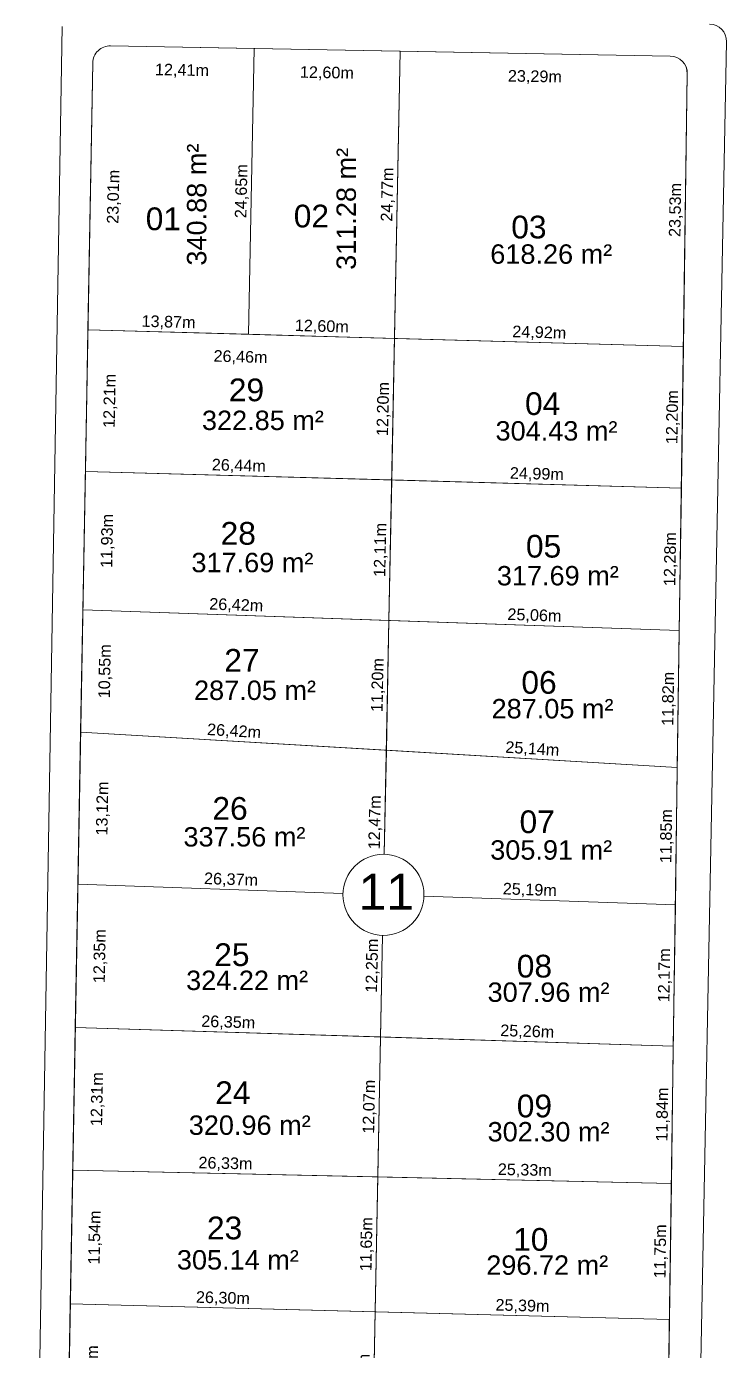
# Model space of a CAD drawing. Header units: metres. Extents: x 3808 to 8215, y 2374 to 6187.
# Drawn here: x 4821.7 to 4882, y 4680.1 to 4794.3 of the extents above; entities that cross this region are included whole.
import ezdxf
from ezdxf.enums import TextEntityAlignment as Align

# ---------------------------------------------------------------- set-up
doc = ezdxf.new("R2010")
doc.units = ezdxf.units.M
for name, color, linetype in [('Areas Lotes', 1, 'Continuous'), ('Calçada', 8, 'Continuous'), ('COTAS', 7, 'Continuous'), ('Lote', 7, 'Continuous'), ('Nº Lote', 7, 'Continuous'), ('Nº. quadra', 7, 'Continuous'), ('quadras', 7, 'Continuous')]:
    doc.layers.add(name, color=color, linetype=linetype)
doc.styles.add('Arial', font='arial.ttf')
doc.dimstyles.new('Copy(2) of ISO-25', dxfattribs={"dimtxt": 1, "dimasz": 2.5, "dimexe": 1.25, "dimexo": 0.625, "dimgap": 0.2, "dimtad": 1, "dimtoh": 1, "dimlfac": 1, "dimzin": 1, "dimtxsty": 'Arial', "dimblk": 'NONE', "dimcen": 0, "dimse1": 1, "dimse2": 1, "dimsd1": 1, "dimsd2": 1, "dimclrt": 256, "dimaunit": 1, "dimadec": 3, "dimazin": 0, "dimtfac": 1, "dimtmove": 0, "dimatfit": 3, "dimldrblk": 'NONE', "dimfxl": 1, "dimtolj": 1, "dimtzin": 0, "dimarcsym": 0})

# ---------------------------------------------------------------- blocks, each defined once
blk = doc.blocks.new('*D7739')
at = {"layer": 'Defpoints', "color": 0, "linetype": 'Continuous', "transparency": 16777216}
for p in [(4878.66, 4790.2), (4878.32, 4766.67), (4878.32, 4766.67)]:
    blk.add_point(p, dxfattribs=at)
at = {"layer": 'COTAS', "linetype": 'Continuous', "lineweight": 5, "transparency": 16777216, "insert": (4877.69, 4778.45), "char_height": 1, "attachment_point": 5, "rotation": 89.1759, "style": 'Arial'}
blk.add_mtext('\\A1;23,53m', dxfattribs=at)
blk = doc.blocks.new('_None')
blk = doc.blocks.new('*D7740')
at = {"layer": 'Defpoints', "color": 0, "linetype": 'Continuous', "transparency": 16777216}
for p in [(4878.32, 4766.67), (4878.14, 4754.48), (4878.14, 4754.48)]:
    blk.add_point(p, dxfattribs=at)
at = {"layer": 'COTAS', "linetype": 'Continuous', "lineweight": 5, "transparency": 16777216, "insert": (4877.43, 4760.59), "char_height": 1, "attachment_point": 5, "rotation": 89.1759, "style": 'Arial'}
blk.add_mtext('\\A1;12,20m', dxfattribs=at)
blk = doc.blocks.new('*D7741')
at = {"layer": 'Defpoints', "color": 0, "linetype": 'Continuous', "transparency": 16777216}
for p in [(4878.14, 4754.48), (4877.97, 4742.2), (4877.97, 4742.2)]:
    blk.add_point(p, dxfattribs=at)
at = {"layer": 'COTAS', "linetype": 'Continuous', "lineweight": 5, "transparency": 16777216, "insert": (4877.25, 4748.35), "char_height": 1, "attachment_point": 5, "rotation": 89.1759, "style": 'Arial'}
blk.add_mtext('\\A1;12,28m', dxfattribs=at)
blk = doc.blocks.new('*D7742')
at = {"layer": 'Defpoints', "color": 0, "linetype": 'Continuous', "transparency": 16777216}
for p in [(4877.97, 4742.2), (4877.8, 4730.39), (4877.8, 4730.39)]:
    blk.add_point(p, dxfattribs=at)
at = {"layer": 'COTAS', "linetype": 'Continuous', "lineweight": 5, "transparency": 16777216, "insert": (4877.08, 4736.31), "char_height": 1, "attachment_point": 5, "rotation": 89.1759, "style": 'Arial'}
blk.add_mtext('\\A1;11,82m', dxfattribs=at)
blk = doc.blocks.new('*D7743')
at = {"layer": 'Defpoints', "color": 0, "linetype": 'Continuous', "transparency": 16777216}
for p in [(4877.8, 4730.39), (4877.63, 4718.54), (4877.63, 4718.54)]:
    blk.add_point(p, dxfattribs=at)
at = {"layer": 'COTAS', "linetype": 'Continuous', "lineweight": 5, "transparency": 16777216, "insert": (4876.91, 4724.47), "char_height": 1, "attachment_point": 5, "rotation": 89.1759, "style": 'Arial'}
blk.add_mtext('\\A1;11,85m', dxfattribs=at)
blk = doc.blocks.new('*D7744')
at = {"layer": 'Defpoints', "color": 0, "linetype": 'Continuous', "transparency": 16777216}
for p in [(4877.63, 4718.54), (4877.45, 4706.37), (4877.45, 4706.37)]:
    blk.add_point(p, dxfattribs=at)
at = {"layer": 'COTAS', "linetype": 'Continuous', "lineweight": 5, "transparency": 16777216, "insert": (4876.74, 4712.47), "char_height": 1, "attachment_point": 5, "rotation": 89.1759, "style": 'Arial'}
blk.add_mtext('\\A1;12,17m', dxfattribs=at)
blk = doc.blocks.new('*D7745')
at = {"layer": 'Defpoints', "color": 0, "linetype": 'Continuous', "transparency": 16777216}
for p in [(4877.45, 4706.37), (4877.28, 4694.54), (4877.28, 4694.54)]:
    blk.add_point(p, dxfattribs=at)
at = {"layer": 'COTAS', "linetype": 'Continuous', "lineweight": 5, "transparency": 16777216, "insert": (4876.57, 4700.47), "char_height": 1, "attachment_point": 5, "rotation": 89.1759, "style": 'Arial'}
blk.add_mtext('\\A1;11,84m', dxfattribs=at)
blk = doc.blocks.new('*D7746')
at = {"layer": 'Defpoints', "color": 0, "linetype": 'Continuous', "transparency": 16777216}
for p in [(4877.28, 4694.54), (4877.11, 4682.78), (4877.11, 4682.78)]:
    blk.add_point(p, dxfattribs=at)
at = {"layer": 'COTAS', "linetype": 'Continuous', "lineweight": 5, "transparency": 16777216, "insert": (4876.4, 4688.67), "char_height": 1, "attachment_point": 5, "rotation": 89.1759, "style": 'Arial'}
blk.add_mtext('\\A1;11,75m', dxfattribs=at)
blk = doc.blocks.new('*D7747')
at = {"layer": 'Defpoints', "color": 0, "linetype": 'Continuous', "transparency": 16777216}
for p in [(4877.11, 4682.78), (4876.94, 4670.71), (4876.94, 4670.71)]:
    blk.add_point(p, dxfattribs=at)
at = {"layer": 'COTAS', "linetype": 'Continuous', "lineweight": 5, "transparency": 16777216, "insert": (4876.22, 4676.76), "char_height": 1, "attachment_point": 5, "rotation": 89.1759, "style": 'Arial'}
blk.add_mtext('\\A1;12,08m', dxfattribs=at)
blk = doc.blocks.new('*D7769')
at = {"layer": 'Defpoints', "color": 0, "linetype": 'Continuous', "transparency": 16777216}
for p in [(4825.43, 4684.14), (4828.29, 4684.09), (4825.22, 4672.41)]:
    blk.add_point(p, dxfattribs=at)
at = {"layer": 'COTAS', "linetype": 'Continuous', "lineweight": 5, "transparency": 16777216, "insert": (4827.39, 4678.24), "char_height": 1, "attachment_point": 5, "rotation": 88.9633, "style": 'Arial'}
blk.add_mtext('\\A1;11,73m', dxfattribs=at)
blk = doc.blocks.new('*D7770')
at = {"layer": 'Defpoints', "color": 0, "linetype": 'Continuous', "transparency": 16777216}
for p in [(4825.64, 4695.68), (4828.5, 4695.63), (4825.43, 4684.14)]:
    blk.add_point(p, dxfattribs=at)
at = {"layer": 'COTAS', "linetype": 'Continuous', "lineweight": 5, "transparency": 16777216, "insert": (4827.6, 4689.87), "char_height": 1, "attachment_point": 5, "rotation": 88.9633, "style": 'Arial'}
blk.add_mtext('\\A1;11,54m', dxfattribs=at)
blk = doc.blocks.new('*D7771')
at = {"layer": 'Defpoints', "color": 0, "linetype": 'Continuous', "transparency": 16777216}
for p in [(4825.87, 4707.98), (4828.72, 4707.93), (4825.64, 4695.68)]:
    blk.add_point(p, dxfattribs=at)
at = {"layer": 'COTAS', "linetype": 'Continuous', "lineweight": 5, "transparency": 16777216, "insert": (4827.81, 4701.79), "char_height": 1, "attachment_point": 5, "rotation": 88.9633, "style": 'Arial'}
blk.add_mtext('\\A1;12,31m', dxfattribs=at)
blk = doc.blocks.new('*D7772')
at = {"layer": 'Defpoints', "color": 0, "linetype": 'Continuous', "transparency": 16777216}
for p in [(4826.09, 4720.33), (4828.95, 4720.28), (4825.87, 4707.98)]:
    blk.add_point(p, dxfattribs=at)
at = {"layer": 'COTAS', "linetype": 'Continuous', "lineweight": 5, "transparency": 16777216, "insert": (4828.04, 4714.12), "char_height": 1, "attachment_point": 5, "rotation": 88.9633, "style": 'Arial'}
blk.add_mtext('\\A1;12,35m', dxfattribs=at)
blk = doc.blocks.new('*D7773')
at = {"layer": 'Defpoints', "color": 0, "linetype": 'Continuous', "transparency": 16777216}
for p in [(4826.33, 4733.44), (4829.19, 4733.39), (4826.09, 4720.33)]:
    blk.add_point(p, dxfattribs=at)
at = {"layer": 'COTAS', "linetype": 'Continuous', "lineweight": 5, "transparency": 16777216, "insert": (4828.27, 4726.85), "char_height": 1, "attachment_point": 5, "rotation": 88.9633, "style": 'Arial'}
blk.add_mtext('\\A1;13,12m', dxfattribs=at)
blk = doc.blocks.new('*D7774')
at = {"layer": 'Defpoints', "color": 0, "linetype": 'Continuous', "transparency": 16777216}
for p in [(4826.52, 4743.99), (4829.38, 4743.94), (4826.33, 4733.44)]:
    blk.add_point(p, dxfattribs=at)
at = {"layer": 'COTAS', "linetype": 'Continuous', "lineweight": 5, "transparency": 16777216, "insert": (4828.48, 4738.68), "char_height": 1, "attachment_point": 5, "rotation": 88.9633, "style": 'Arial'}
blk.add_mtext('\\A1;10,55m', dxfattribs=at)
blk = doc.blocks.new('*D7775')
at = {"layer": 'Defpoints', "color": 0, "linetype": 'Continuous', "transparency": 16777216}
for p in [(4826.73, 4755.92), (4829.59, 4755.87), (4826.52, 4743.99)]:
    blk.add_point(p, dxfattribs=at)
at = {"layer": 'COTAS', "linetype": 'Continuous', "lineweight": 5, "transparency": 16777216, "insert": (4828.68, 4749.92), "char_height": 1, "attachment_point": 5, "rotation": 88.9633, "style": 'Arial'}
blk.add_mtext('\\A1;11,93m', dxfattribs=at)
blk = doc.blocks.new('*D7776')
at = {"layer": 'Defpoints', "color": 0, "linetype": 'Continuous', "transparency": 16777216}
for p in [(4826.95, 4768.13), (4829.81, 4768.07), (4826.73, 4755.92)]:
    blk.add_point(p, dxfattribs=at)
at = {"layer": 'COTAS', "linetype": 'Continuous', "lineweight": 5, "transparency": 16777216, "insert": (4828.9, 4761.99), "char_height": 1, "attachment_point": 5, "rotation": 88.9633, "style": 'Arial'}
blk.add_mtext('\\A1;12,21m', dxfattribs=at)
blk = doc.blocks.new('*D7777')
at = {"layer": 'Defpoints', "color": 0, "linetype": 'Continuous', "transparency": 16777216}
for p in [(4827.37, 4791.13), (4830.23, 4791.08), (4826.95, 4768.13)]:
    blk.add_point(p, dxfattribs=at)
at = {"layer": 'COTAS', "linetype": 'Continuous', "lineweight": 5, "transparency": 16777216, "insert": (4829.22, 4779.59), "char_height": 1, "attachment_point": 5, "rotation": 88.9633, "style": 'Arial'}
blk.add_mtext('\\A1;23,01m', dxfattribs=at)
blk = doc.blocks.new('*D7778')
at = {"layer": 'Defpoints', "color": 0, "linetype": 'Continuous', "transparency": 16777216}
for p in [(4826.95, 4768.13), (4840.81, 4767.73), (4840.81, 4767.73)]:
    blk.add_point(p, dxfattribs=at)
at = {"layer": 'COTAS', "linetype": 'Continuous', "lineweight": 5, "transparency": 16777216, "insert": (4833.91, 4768.73), "char_height": 1, "attachment_point": 5, "rotation": 358.3804, "style": 'Arial'}
blk.add_mtext('\\A1;13,87m', dxfattribs=at)
blk = doc.blocks.new('*D7779')
at = {"layer": 'Defpoints', "color": 0, "linetype": 'Continuous', "transparency": 16777216}
for p in [(4840.81, 4767.73), (4853.41, 4767.38), (4853.41, 4767.38)]:
    blk.add_point(p, dxfattribs=at)
at = {"layer": 'COTAS', "linetype": 'Continuous', "lineweight": 5, "transparency": 16777216, "insert": (4847.13, 4768.36), "char_height": 1, "attachment_point": 5, "rotation": 358.3804, "style": 'Arial'}
blk.add_mtext('\\A1;12,60m', dxfattribs=at)
blk = doc.blocks.new('*D7780')
at = {"layer": 'Defpoints', "color": 0, "linetype": 'Continuous', "transparency": 16777216}
for p in [(4853.41, 4767.38), (4878.32, 4766.67), (4878.32, 4766.67)]:
    blk.add_point(p, dxfattribs=at)
at = {"layer": 'COTAS', "linetype": 'Continuous', "lineweight": 5, "transparency": 16777216, "insert": (4865.89, 4767.83), "char_height": 1, "attachment_point": 5, "rotation": 358.3804, "style": 'Arial'}
blk.add_mtext('\\A1;24,92m', dxfattribs=at)
blk = doc.blocks.new('*D7781')
at = {"layer": 'Defpoints', "color": 0, "linetype": 'Continuous', "transparency": 16777216}
for p in [(4853.9, 4792.15), (4853.41, 4767.38), (4853.41, 4767.38)]:
    blk.add_point(p, dxfattribs=at)
at = {"layer": 'COTAS', "linetype": 'Continuous', "lineweight": 5, "transparency": 16777216, "insert": (4852.85, 4779.78), "char_height": 1, "attachment_point": 5, "rotation": 88.8547, "style": 'Arial'}
blk.add_mtext('\\A1;24,77m', dxfattribs=at)
blk = doc.blocks.new('*D7782')
at = {"layer": 'Defpoints', "color": 0, "linetype": 'Continuous', "transparency": 16777216}
for p in [(4841.31, 4792.38), (4840.81, 4767.73), (4840.81, 4767.73)]:
    blk.add_point(p, dxfattribs=at)
at = {"layer": 'COTAS', "linetype": 'Continuous', "lineweight": 5, "transparency": 16777216, "insert": (4840.26, 4780.07), "char_height": 1, "attachment_point": 5, "rotation": 88.8547, "style": 'Arial'}
blk.add_mtext('\\A1;24,65m', dxfattribs=at)
blk = doc.blocks.new('*D7783')
at = {"layer": 'Defpoints', "color": 0, "linetype": 'Continuous', "transparency": 16777216}
for p in [(4853.9, 4792.15), (4877.18, 4791.72), (4853.85, 4789.3)]:
    blk.add_point(p, dxfattribs=at)
at = {"layer": 'COTAS', "linetype": 'Continuous', "lineweight": 5, "transparency": 16777216, "insert": (4865.51, 4789.89), "char_height": 1, "attachment_point": 5, "rotation": 358.9537, "style": 'Arial'}
blk.add_mtext('\\A1;23,29m', dxfattribs=at)
blk = doc.blocks.new('*D7784')
at = {"layer": 'Defpoints', "color": 0, "linetype": 'Continuous', "transparency": 16777216}
for p in [(4841.31, 4792.38), (4853.9, 4792.15), (4841.26, 4789.53)]:
    blk.add_point(p, dxfattribs=at)
at = {"layer": 'COTAS', "linetype": 'Continuous', "lineweight": 5, "transparency": 16777216, "insert": (4847.57, 4790.22), "char_height": 1, "attachment_point": 5, "rotation": 358.9537, "style": 'Arial'}
blk.add_mtext('\\A1;12,60m', dxfattribs=at)
blk = doc.blocks.new('*D7785')
at = {"layer": 'Defpoints', "color": 0, "linetype": 'Continuous', "transparency": 16777216}
for p in [(4828.9, 4792.6), (4841.31, 4792.38), (4828.85, 4789.76)]:
    blk.add_point(p, dxfattribs=at)
at = {"layer": 'COTAS', "linetype": 'Continuous', "lineweight": 5, "transparency": 16777216, "insert": (4835.07, 4790.44), "char_height": 1, "attachment_point": 5, "rotation": 358.9537, "style": 'Arial'}
blk.add_mtext('\\A1;12,41m', dxfattribs=at)
blk = doc.blocks.new('*D7786')
at = {"layer": 'Defpoints', "color": 0, "linetype": 'Continuous', "transparency": 16777216}
for p in [(4853.41, 4767.38), (4853.16, 4755.18), (4853.16, 4755.18)]:
    blk.add_point(p, dxfattribs=at)
at = {"layer": 'COTAS', "linetype": 'Continuous', "lineweight": 5, "transparency": 16777216, "insert": (4852.48, 4761.29), "char_height": 1, "attachment_point": 5, "rotation": 88.8547, "style": 'Arial'}
blk.add_mtext('\\A1;12,20m', dxfattribs=at)
blk = doc.blocks.new('*D7787')
at = {"layer": 'Defpoints', "color": 0, "linetype": 'Continuous', "transparency": 16777216}
for p in [(4853.16, 4755.18), (4852.92, 4743.07), (4852.92, 4743.07)]:
    blk.add_point(p, dxfattribs=at)
at = {"layer": 'COTAS', "linetype": 'Continuous', "lineweight": 5, "transparency": 16777216, "insert": (4852.24, 4749.14), "char_height": 1, "attachment_point": 5, "rotation": 88.8547, "style": 'Arial'}
blk.add_mtext('\\A1;12,11m', dxfattribs=at)
blk = doc.blocks.new('*D7788')
at = {"layer": 'Defpoints', "color": 0, "linetype": 'Continuous', "transparency": 16777216}
for p in [(4852.92, 4743.07), (4852.7, 4731.88), (4852.7, 4731.88)]:
    blk.add_point(p, dxfattribs=at)
at = {"layer": 'COTAS', "linetype": 'Continuous', "lineweight": 5, "transparency": 16777216, "insert": (4852.01, 4737.49), "char_height": 1, "attachment_point": 5, "rotation": 88.8547, "style": 'Arial'}
blk.add_mtext('\\A1;11,20m', dxfattribs=at)
blk = doc.blocks.new('*D7789')
at = {"layer": 'Defpoints', "color": 0, "linetype": 'Continuous', "transparency": 16777216}
for p in [(4852.7, 4731.88), (4852.45, 4719.41), (4852.45, 4719.41)]:
    blk.add_point(p, dxfattribs=at)
at = {"layer": 'COTAS', "linetype": 'Continuous', "lineweight": 5, "transparency": 16777216, "insert": (4851.77, 4725.66), "char_height": 1, "attachment_point": 5, "rotation": 88.8547, "style": 'Arial'}
blk.add_mtext('\\A1;12,47m', dxfattribs=at)
blk = doc.blocks.new('*D7790')
at = {"layer": 'Defpoints', "color": 0, "linetype": 'Continuous', "transparency": 16777216}
for p in [(4852.45, 4719.41), (4852.2, 4707.16), (4852.2, 4707.16)]:
    blk.add_point(p, dxfattribs=at)
at = {"layer": 'COTAS', "linetype": 'Continuous', "lineweight": 5, "transparency": 16777216, "insert": (4851.53, 4713.3), "char_height": 1, "attachment_point": 5, "rotation": 88.8547, "style": 'Arial'}
blk.add_mtext('\\A1;12,25m', dxfattribs=at)
blk = doc.blocks.new('*D7791')
at = {"layer": 'Defpoints', "color": 0, "linetype": 'Continuous', "transparency": 16777216}
for p in [(4852.2, 4707.16), (4851.96, 4695.1), (4851.96, 4695.1)]:
    blk.add_point(p, dxfattribs=at)
at = {"layer": 'COTAS', "linetype": 'Continuous', "lineweight": 5, "transparency": 16777216, "insert": (4851.28, 4701.14), "char_height": 1, "attachment_point": 5, "rotation": 88.8547, "style": 'Arial'}
blk.add_mtext('\\A1;12,07m', dxfattribs=at)
blk = doc.blocks.new('*D7792')
at = {"layer": 'Defpoints', "color": 0, "linetype": 'Continuous', "transparency": 16777216}
for p in [(4851.96, 4695.1), (4851.73, 4683.45), (4851.96, 4683.44)]:
    blk.add_point(p, dxfattribs=at)
at = {"layer": 'COTAS', "linetype": 'Continuous', "lineweight": 5, "transparency": 16777216, "insert": (4851.05, 4689.29), "char_height": 1, "attachment_point": 5, "rotation": 88.8547, "style": 'Arial'}
blk.add_mtext('\\A1;11,65m', dxfattribs=at)
blk = doc.blocks.new('*D7793')
at = {"layer": 'Defpoints', "color": 0, "linetype": 'Continuous', "transparency": 16777216}
for p in [(4851.96, 4683.44), (4851.49, 4671.54), (4851.73, 4671.54)]:
    blk.add_point(p, dxfattribs=at)
at = {"layer": 'COTAS', "linetype": 'Continuous', "lineweight": 5, "transparency": 16777216, "insert": (4850.81, 4677.51), "char_height": 1, "attachment_point": 5, "rotation": 88.8547, "style": 'Arial'}
blk.add_mtext('\\A1;11,91m', dxfattribs=at)
blk = doc.blocks.new('*D7803')
at = {"layer": 'Defpoints', "color": 0, "linetype": 'Continuous', "transparency": 16777216}
for p in [(4825.43, 4684.14), (4825.43, 4684.14), (4851.73, 4683.45)]:
    blk.add_point(p, dxfattribs=at)
at = {"layer": 'COTAS', "linetype": 'Continuous', "lineweight": 5, "transparency": 16777216, "insert": (4838.6, 4684.59), "char_height": 1, "attachment_point": 5, "rotation": 358.4993, "style": 'Arial'}
blk.add_mtext('\\A1;26,30m', dxfattribs=at)
blk = doc.blocks.new('*D7804')
at = {"layer": 'Defpoints', "color": 0, "linetype": 'Continuous', "transparency": 16777216}
for p in [(4851.73, 4683.45), (4877.11, 4682.78), (4877.11, 4682.78)]:
    blk.add_point(p, dxfattribs=at)
at = {"layer": 'COTAS', "linetype": 'Continuous', "lineweight": 5, "transparency": 16777216, "insert": (4864.44, 4683.92), "char_height": 1, "attachment_point": 5, "rotation": 358.4993, "style": 'Arial'}
blk.add_mtext('\\A1;25,39m', dxfattribs=at)
blk = doc.blocks.new('*D7805')
at = {"layer": 'Defpoints', "color": 0, "linetype": 'Continuous', "transparency": 16777216}
for p in [(4851.96, 4695.1), (4877.28, 4694.54), (4877.28, 4694.54)]:
    blk.add_point(p, dxfattribs=at)
at = {"layer": 'COTAS', "linetype": 'Continuous', "lineweight": 5, "transparency": 16777216, "insert": (4864.64, 4695.62), "char_height": 1, "attachment_point": 5, "rotation": 358.733, "style": 'Arial'}
blk.add_mtext('\\A1;25,33m', dxfattribs=at)
blk = doc.blocks.new('*D7806')
at = {"layer": 'Defpoints', "color": 0, "linetype": 'Continuous', "transparency": 16777216}
for p in [(4825.64, 4695.68), (4825.64, 4695.68), (4851.96, 4695.1)]:
    blk.add_point(p, dxfattribs=at)
at = {"layer": 'COTAS', "linetype": 'Continuous', "lineweight": 5, "transparency": 16777216, "insert": (4838.82, 4696.19), "char_height": 1, "attachment_point": 5, "rotation": 358.733, "style": 'Arial'}
blk.add_mtext('\\A1;26,33m', dxfattribs=at)
blk = doc.blocks.new('*D7807')
at = {"layer": 'Defpoints', "color": 0, "linetype": 'Continuous', "transparency": 16777216}
for p in [(4825.87, 4707.98), (4825.87, 4707.98), (4852.2, 4707.16)]:
    blk.add_point(p, dxfattribs=at)
at = {"layer": 'COTAS', "linetype": 'Continuous', "lineweight": 5, "transparency": 16777216, "insert": (4839.06, 4708.37), "char_height": 1, "attachment_point": 5, "rotation": 358.213, "style": 'Arial'}
blk.add_mtext('\\A1;26,35m', dxfattribs=at)
blk = doc.blocks.new('*D7808')
at = {"layer": 'Defpoints', "color": 0, "linetype": 'Continuous', "transparency": 16777216}
for p in [(4852.2, 4707.16), (4877.45, 4706.37), (4877.45, 4706.37)]:
    blk.add_point(p, dxfattribs=at)
at = {"layer": 'COTAS', "linetype": 'Continuous', "lineweight": 5, "transparency": 16777216, "insert": (4864.85, 4707.57), "char_height": 1, "attachment_point": 5, "rotation": 358.213, "style": 'Arial'}
blk.add_mtext('\\A1;25,26m', dxfattribs=at)
blk = doc.blocks.new('*D7809')
at = {"layer": 'Defpoints', "color": 0, "linetype": 'Continuous', "transparency": 16777216}
for p in [(4852.45, 4719.41), (4877.63, 4718.54), (4877.63, 4718.54)]:
    blk.add_point(p, dxfattribs=at)
at = {"layer": 'COTAS', "linetype": 'Continuous', "lineweight": 5, "transparency": 16777216, "insert": (4865.07, 4719.78), "char_height": 1, "attachment_point": 5, "rotation": 358.0107, "style": 'Arial'}
blk.add_mtext('\\A1;25,19m', dxfattribs=at)
blk = doc.blocks.new('*D7810')
at = {"layer": 'Defpoints', "color": 0, "linetype": 'Continuous', "transparency": 16777216}
for p in [(4826.09, 4720.33), (4826.09, 4720.33), (4852.45, 4719.41)]:
    blk.add_point(p, dxfattribs=at)
at = {"layer": 'COTAS', "linetype": 'Continuous', "lineweight": 5, "transparency": 16777216, "insert": (4839.3, 4720.67), "char_height": 1, "attachment_point": 5, "rotation": 358.0107, "style": 'Arial'}
blk.add_mtext('\\A1;26,37m', dxfattribs=at)
blk = doc.blocks.new('*D7811')
at = {"layer": 'Defpoints', "color": 0, "linetype": 'Continuous', "transparency": 16777216}
for p in [(4826.33, 4733.44), (4826.33, 4733.44), (4852.7, 4731.88)]:
    blk.add_point(p, dxfattribs=at)
at = {"layer": 'COTAS', "linetype": 'Continuous', "lineweight": 5, "transparency": 16777216, "insert": (4839.56, 4733.46), "char_height": 1, "attachment_point": 5, "rotation": 356.6029, "style": 'Arial'}
blk.add_mtext('\\A1;26,42m', dxfattribs=at)
blk = doc.blocks.new('*D7812')
at = {"layer": 'Defpoints', "color": 0, "linetype": 'Continuous', "transparency": 16777216}
for p in [(4852.7, 4731.88), (4852.7, 4731.88), (4877.8, 4730.39)]:
    blk.add_point(p, dxfattribs=at)
at = {"layer": 'COTAS', "linetype": 'Continuous', "lineweight": 5, "transparency": 16777216, "insert": (4865.29, 4731.93), "char_height": 1, "attachment_point": 5, "rotation": 356.6029, "style": 'Arial'}
blk.add_mtext('\\A1;25,14m', dxfattribs=at)
blk = doc.blocks.new('*D7813')
at = {"layer": 'Defpoints', "color": 0, "linetype": 'Continuous', "transparency": 16777216}
for p in [(4852.92, 4743.07), (4852.92, 4743.07), (4877.97, 4742.2)]:
    blk.add_point(p, dxfattribs=at)
at = {"layer": 'COTAS', "linetype": 'Continuous', "lineweight": 5, "transparency": 16777216, "insert": (4865.47, 4743.44), "char_height": 1, "attachment_point": 5, "rotation": 358.0141, "style": 'Arial'}
blk.add_mtext('\\A1;25,06m', dxfattribs=at)
blk = doc.blocks.new('*D7814')
at = {"layer": 'Defpoints', "color": 0, "linetype": 'Continuous', "transparency": 16777216}
for p in [(4826.52, 4743.99), (4826.52, 4743.99), (4852.92, 4743.07)]:
    blk.add_point(p, dxfattribs=at)
at = {"layer": 'COTAS', "linetype": 'Continuous', "lineweight": 5, "transparency": 16777216, "insert": (4839.75, 4744.33), "char_height": 1, "attachment_point": 5, "rotation": 358.0141, "style": 'Arial'}
blk.add_mtext('\\A1;26,42m', dxfattribs=at)
blk = doc.blocks.new('*D7815')
at = {"layer": 'Defpoints', "color": 0, "linetype": 'Continuous', "transparency": 16777216}
for p in [(4853.16, 4755.18), (4878.14, 4754.48), (4878.14, 4754.48)]:
    blk.add_point(p, dxfattribs=at)
at = {"layer": 'COTAS', "linetype": 'Continuous', "lineweight": 5, "transparency": 16777216, "insert": (4865.68, 4755.63), "char_height": 1, "attachment_point": 5, "rotation": 358.395, "style": 'Arial'}
blk.add_mtext('\\A1;24,99m', dxfattribs=at)
blk = doc.blocks.new('*D7816')
at = {"layer": 'Defpoints', "color": 0, "linetype": 'Continuous', "transparency": 16777216}
for p in [(4826.73, 4755.92), (4826.73, 4755.92), (4853.16, 4755.18)]:
    blk.add_point(p, dxfattribs=at)
at = {"layer": 'COTAS', "linetype": 'Continuous', "lineweight": 5, "transparency": 16777216, "insert": (4839.97, 4756.35), "char_height": 1, "attachment_point": 5, "rotation": 358.395, "style": 'Arial'}
blk.add_mtext('\\A1;26,44m', dxfattribs=at)
blk = doc.blocks.new('*D7817')
at = {"layer": 'Defpoints', "color": 0, "linetype": 'Continuous', "transparency": 16777216}
for p in [(4826.95, 4768.13), (4853.41, 4767.38), (4853.33, 4764.55)]:
    blk.add_point(p, dxfattribs=at)
at = {"layer": 'COTAS', "linetype": 'Continuous', "lineweight": 5, "transparency": 16777216, "insert": (4840.12, 4765.72), "char_height": 1, "attachment_point": 5, "rotation": 358.3804, "style": 'Arial'}
blk.add_mtext('\\A1;26,46m', dxfattribs=at)

msp = doc.modelspace()

# ---------------------------------------------------------------- linework, layer by layer
at = {"layer": 'Calçada', "linetype": 'Continuous', "lineweight": 5}
for p, q in [((4824.727, 4794.271), (4821.653, 4609.202)), ((4882.042, 4792.955), (4878.458, 4607.889))]:
    msp.add_line(p, q, dxfattribs=at)
msp.add_arc((4880.542, 4792.984), 1.5, 358.89078, 88.66834, dxfattribs=at)
at = {"layer": 'Lote', "lineweight": 5}
for p, q in [((4841.308, 4792.377), (4840.815, 4767.734)), ((4853.902, 4792.147), (4852.518, 4722.907)), ((4878.319, 4766.674), (4826.954, 4768.126)), ((4826.733, 4755.919), (4878.144, 4754.478)), ((4877.967, 4742.204), (4826.517, 4743.988)), ((4826.327, 4733.444), (4877.797, 4730.389)), ((4848.955, 4719.533), (4826.089, 4720.328)), ((4877.627, 4718.537), (4855.942, 4719.291)), ((4852.379, 4715.917), (4850.326, 4613.239)), ((4825.866, 4707.983), (4877.452, 4706.374)), ((4825.643, 4695.679), (4877.281, 4694.536)), ((4877.112, 4682.784), (4825.434, 4684.138))]:
    msp.add_line(p, q, dxfattribs=at)
at = {"layer": 'Lote', "linetype": 'Continuous', "lineweight": 5, "flags": 128}
for points in [[(4841.308, 4792.377), (4828.898, 4792.604, 0.4142627), (4827.371, 4791.131), (4826.954, 4768.126), (4840.815, 4767.734)], [(4853.407, 4767.378), (4878.319, 4766.674), (4878.657, 4790.201, 0.4130778), (4877.185, 4791.722), (4853.902, 4792.147)]]:
    msp.add_lwpolyline(points, format="xyb", close=True, dxfattribs=at)
for points in [[(4840.815, 4767.734), (4853.407, 4767.378), (4853.902, 4792.147), (4841.308, 4792.377)], [(4826.954, 4768.126), (4826.733, 4755.919), (4853.163, 4755.178), (4853.407, 4767.378)], [(4853.407, 4767.378), (4853.163, 4755.178), (4878.144, 4754.478), (4878.319, 4766.674)], [(4826.733, 4755.919), (4826.517, 4743.988), (4852.921, 4743.072), (4853.163, 4755.178)], [(4853.163, 4755.178), (4852.921, 4743.072), (4877.967, 4742.204), (4878.144, 4754.478)], [(4852.698, 4731.879), (4852.921, 4743.072), (4826.517, 4743.988), (4826.327, 4733.444)], [(4852.921, 4743.072), (4852.698, 4731.879), (4877.797, 4730.389), (4877.967, 4742.204)], [(4825.866, 4707.983), (4825.643, 4695.679), (4851.962, 4695.096), (4852.203, 4707.161)], [(4852.203, 4707.161), (4851.962, 4695.096), (4877.281, 4694.536), (4877.452, 4706.374)], [(4825.643, 4695.679), (4825.434, 4684.138), (4851.729, 4683.449), (4851.962, 4695.096)], [(4851.962, 4695.096), (4851.729, 4683.449), (4877.112, 4682.784), (4877.281, 4694.536)], [(4851.491, 4671.546), (4851.729, 4683.449), (4825.434, 4684.138), (4825.222, 4672.413)], [(4876.939, 4670.707), (4877.112, 4682.784), (4851.729, 4683.449), (4851.491, 4671.546)]]:
    msp.add_lwpolyline(points, close=True, dxfattribs=at)
for points in [[(4852.518, 4722.907), (4852.698, 4731.879), (4826.327, 4733.444), (4826.089, 4720.328), (4848.955, 4719.533)], [(4855.942, 4719.291), (4877.627, 4718.537), (4877.797, 4730.389), (4852.698, 4731.879), (4852.518, 4722.907)], [(4848.955, 4719.533), (4826.089, 4720.328), (4825.866, 4707.983), (4852.203, 4707.161), (4852.379, 4715.917)], [(4852.379, 4715.917), (4852.203, 4707.161), (4877.452, 4706.374), (4877.627, 4718.537), (4855.942, 4719.291)]]:
    msp.add_lwpolyline(points, dxfattribs=at)
at = {"layer": 'Nº. quadra', "lineweight": 5}
msp.add_circle((4852.448, 4719.412), 3.496, dxfattribs=at)
at = {"layer": 'quadras', "lineweight": 5}
for p, q in [((4877.185, 4791.722), (4828.898, 4792.604)), ((4827.371, 4791.131), (4824.201, 4615.99)), ((4876.116, 4613.514), (4878.657, 4790.201))]:
    msp.add_line(p, q, dxfattribs=at)
at = {"layer": 'quadras', "linetype": 'Continuous', "lineweight": 5, "flags": 128}
msp.add_lwpolyline([(4878.657, 4790.201, 0.4130778), (4877.185, 4791.722), (4828.898, 4792.604, 0.4142627), (4827.371, 4791.131), (4824.201, 4615.99, 0.4050172), (4825.627, 4614.465), (4874.542, 4612.037, 0.4245649), (4876.116, 4613.514)], format="xyb", close=True, dxfattribs=at)
at = {"layer": 'quadras', "lineweight": 5}
for centre, start, end in [((4828.87, 4791.104), 88.95365, 178.96327), ((4877.158, 4790.222), 359.17593, 88.95365)]:
    msp.add_arc(centre, 1.5, start, end, dxfattribs=at)

# ---------------------------------------------------------------- texts
at = {"layer": 'Areas Lotes', "linetype": 'Continuous', "lineweight": 5, "style": 'Arial'}
for s, p in [('340.88 m²', (4837.17, 4773.654)), ('311.28 m²', (4850.071, 4773.287))]:
    msp.add_text(s, height=1.6726, rotation=90, dxfattribs=at).set_placement(p)
for s, p in [('618.26 m²', (4861.663, 4773.815)), ('322.85 m²', (4836.79, 4759.48)), ('304.43 m²', (4862.115, 4758.572)), ('317.69 m²', (4835.882, 4747.221)), ('317.69 m²', (4862.228, 4746.086)), ('287.05 m²', (4836.109, 4736.21)), ('287.05 m²', (4861.774, 4734.621)), ('337.56 m²', (4835.198, 4723.576)), ('305.91 m²', (4861.658, 4722.441)), ('324.22 m²', (4835.425, 4711.203)), ('307.96 m²', (4861.431, 4710.182)), ('320.96 m²', (4835.652, 4698.717)), ('302.30 m²', (4861.431, 4698.149)), ('305.14 m²', (4834.629, 4687.106)), ('296.72 m²', (4861.316, 4686.652))]:
    msp.add_text(s, height=1.6726, dxfattribs=at).set_placement(p)
at = {"layer": 'Nº Lote', "linetype": 'Continuous', "lineweight": 5, "style": 'Arial'}
for s, p in [('01', (4833.464, 4776.71)), ('02', (4846.233, 4776.947)), ('03', (4864.993, 4776.001)), ('29', (4840.632, 4761.962)), ('04', (4866.182, 4760.775)), ('28', (4839.922, 4749.593)), ('05', (4866.26, 4748.485)), ('27', (4840.238, 4738.641)), ('06', (4865.866, 4736.745)), ('26', (4839.213, 4725.878)), ('07', (4865.707, 4724.728)), ('25', (4839.372, 4713.269)), ('08', (4865.47, 4712.28)), ('24', (4839.453, 4701.37)), ('09', (4865.47, 4700.225)), ('23', (4838.744, 4689.71)), ('10', (4865.155, 4688.722))]:
    msp.add_text(s, height=1.96, dxfattribs=at).set_placement(p, align=Align.CENTER)
at = {"layer": 'Nº. quadra', "lineweight": 5, "style": 'Arial'}
msp.add_text('11', height=3.1039, dxfattribs=at).set_placement((4850.284, 4718.118))

# ---------------------------------------------------------------- dimensions: what is measured, and where the dimension line sits
at = {"layer": 'COTAS', "linetype": 'Continuous', "lineweight": 5}
for base, p1, p2, angle, picture, middle in [((4828.846, 4789.756), (4841.308, 4792.377), (4828.898, 4792.604), 358.95365, '*D7785', (4835.065, 4790.443)), ((4841.256, 4789.529), (4853.902, 4792.147), (4841.308, 4792.377), 358.95365, '*D7784', (4847.568, 4790.215)), ((4830.229, 4791.08), (4826.954, 4768.126), (4827.371, 4791.131), 268.96327, '*D7777', (4829.22, 4779.591)), ((4829.813, 4768.074), (4826.733, 4755.919), (4826.954, 4768.126), 268.96327, '*D7776', (4828.901, 4761.985)), ((4878.144, 4754.478), (4878.319, 4766.674), (4878.144, 4754.478), 89.17593, '*D7740', (4877.43, 4760.588)), ((4829.592, 4755.867), (4826.517, 4743.988), (4826.733, 4755.919), 268.96327, '*D7775', (4828.683, 4749.916)), ((4852.921, 4743.072), (4853.163, 4755.178), (4852.921, 4743.072), 88.85474, '*D7787', (4852.242, 4749.141)), ((4877.967, 4742.204), (4878.144, 4754.478), (4877.967, 4742.204), 89.17593, '*D7741', (4877.254, 4748.353)), ((4829.376, 4743.936), (4826.327, 4733.444), (4826.517, 4743.988), 268.96327, '*D7774', (4828.48, 4738.679)), ((4852.698, 4731.879), (4852.921, 4743.072), (4852.698, 4731.879), 88.85474, '*D7788', (4852.009, 4737.491)), ((4877.797, 4730.389), (4877.967, 4742.204), (4877.797, 4730.389), 89.17593, '*D7742', (4877.081, 4736.308)), ((4829.185, 4733.392), (4826.089, 4720.328), (4826.327, 4733.444), 268.96327, '*D7773', (4828.266, 4726.849)), ((4852.448, 4719.412), (4852.698, 4731.879), (4852.448, 4719.412), 88.85474, '*D7789', (4851.772, 4725.661)), ((4877.627, 4718.537), (4877.797, 4730.389), (4877.627, 4718.537), 89.17593, '*D7743', (4876.911, 4724.475)), ((4828.948, 4720.276), (4825.866, 4707.983), (4826.089, 4720.328), 268.96327, '*D7772', (4828.035, 4714.118)), ((4852.203, 4707.161), (4852.448, 4719.412), (4852.203, 4707.161), 88.85474, '*D7790', (4851.525, 4713.303)), ((4877.4517, 4706.3736), (4877.6266, 4718.5375), (4877.4517, 4706.3736), 89.17593, '*D7744', (4876.7383, 4712.467)), ((4828.724, 4707.931), (4825.643, 4695.679), (4825.866, 4707.983), 268.96327, '*D7771', (4827.812, 4701.794)), ((4851.962, 4695.096), (4852.203, 4707.161), (4851.962, 4695.096), 88.85474, '*D7791', (4851.282, 4701.145)), ((4877.281, 4694.536), (4877.452, 4706.374), (4877.281, 4694.536), 89.17593, '*D7745', (4876.566, 4700.467)), ((4828.502, 4695.627), (4825.434, 4684.138), (4825.643, 4695.679), 268.96327, '*D7770', (4827.596, 4689.871)), ((4851.729, 4683.448), (4851.962, 4695.096), (4851.962, 4683.443), 88.85474, '*D7792', (4851.045, 4689.288)), ((4877.112, 4682.784), (4877.281, 4694.536), (4877.112, 4682.784), 89.17593, '*D7746', (4876.396, 4688.672)), ((4828.293, 4684.086), (4825.222, 4672.413), (4825.434, 4684.138), 268.96327, '*D7769', (4827.386, 4678.238)), ((4851.491, 4671.543), (4851.962, 4683.443), (4851.729, 4671.538), 88.85474, '*D7793', (4850.81, 4677.512)), ((4876.939, 4670.707), (4877.112, 4682.784), (4876.939, 4670.707), 89.17593, '*D7747', (4876.225, 4676.757))]:
    dim = msp.add_linear_dim(base=base, p1=p1, p2=p2, angle=angle, dimstyle='Copy(2) of ISO-25', override={"dimpost": 'm', "dimtmove": 1}, dxfattribs=at)
    dim.commit()
    dim.dimension.update_dxf_attribs({"geometry": picture, "text_midpoint": middle})
for p1, p2, distance, picture, middle in [((4841.308, 4792.377), (4840.815, 4767.734), 0, '*D7782', (4840.26, 4780.072)), ((4853.902, 4792.147), (4853.407, 4767.378), 0, '*D7781', (4852.854, 4779.779)), ((4877.185, 4791.722), (4853.902, 4792.147), 2.848, '*D7783', (4865.506, 4789.887)), ((4878.657, 4790.201), (4878.319, 4766.674), 0, '*D7739', (4877.687, 4778.449)), ((4826.954, 4768.126), (4840.815, 4767.734), 0, '*D7778', (4833.907, 4768.731)), ((4826.954, 4768.126), (4853.407, 4767.378), -2.83, '*D7817', (4840.123, 4765.724)), ((4840.815, 4767.734), (4853.407, 4767.378), 0, '*D7779', (4847.134, 4768.357)), ((4853.407, 4767.378), (4878.319, 4766.674), 0, '*D7780', (4865.886, 4767.827)), ((4853.407, 4767.378), (4853.163, 4755.178), 0, '*D7786', (4852.485, 4761.294)), ((4853.163, 4755.178), (4826.733, 4755.919), 0, '*D7816', (4839.971, 4756.349)), ((4853.163, 4755.178), (4878.144, 4754.478), 0, '*D7815', (4865.676, 4755.629)), ((4852.921, 4743.072), (4826.517, 4743.988), 0, '*D7814', (4839.747, 4744.33)), ((4877.967, 4742.204), (4852.921, 4743.072), 0, '*D7813', (4865.472, 4743.438)), ((4852.698, 4731.879), (4826.327, 4733.444), 0, '*D7811', (4839.56, 4733.461)), ((4877.797, 4730.389), (4852.698, 4731.879), 0, '*D7812', (4865.295, 4731.933)), ((4852.448, 4719.412), (4826.089, 4720.328), 0, '*D7810', (4839.297, 4720.67)), ((4852.448, 4719.412), (4877.627, 4718.537), 0, '*D7809', (4865.065, 4719.775)), ((4852.203, 4707.161), (4825.866, 4707.983), 0, '*D7807', (4839.06, 4708.373)), ((4852.203, 4707.161), (4877.452, 4706.374), 0, '*D7808', (4864.853, 4707.568)), ((4851.962, 4695.096), (4825.643, 4695.679), 0, '*D7806', (4838.82, 4696.188)), ((4851.962, 4695.096), (4877.281, 4694.536), 0, '*D7805', (4864.64, 4695.617)), ((4851.729, 4683.449), (4825.434, 4684.138), 0, '*D7803', (4838.603, 4684.594)), ((4851.729, 4683.449), (4877.112, 4682.784), 0, '*D7804', (4864.442, 4683.917))]:
    dim = msp.add_aligned_dim(p1=p1, p2=p2, distance=distance, dimstyle='Copy(2) of ISO-25', override={"dimpost": 'm'}, dxfattribs=at)
    dim.commit()
    dim.dimension.update_dxf_attribs({"geometry": picture, "text_midpoint": middle})

doc.saveas('drawing.dxf')
